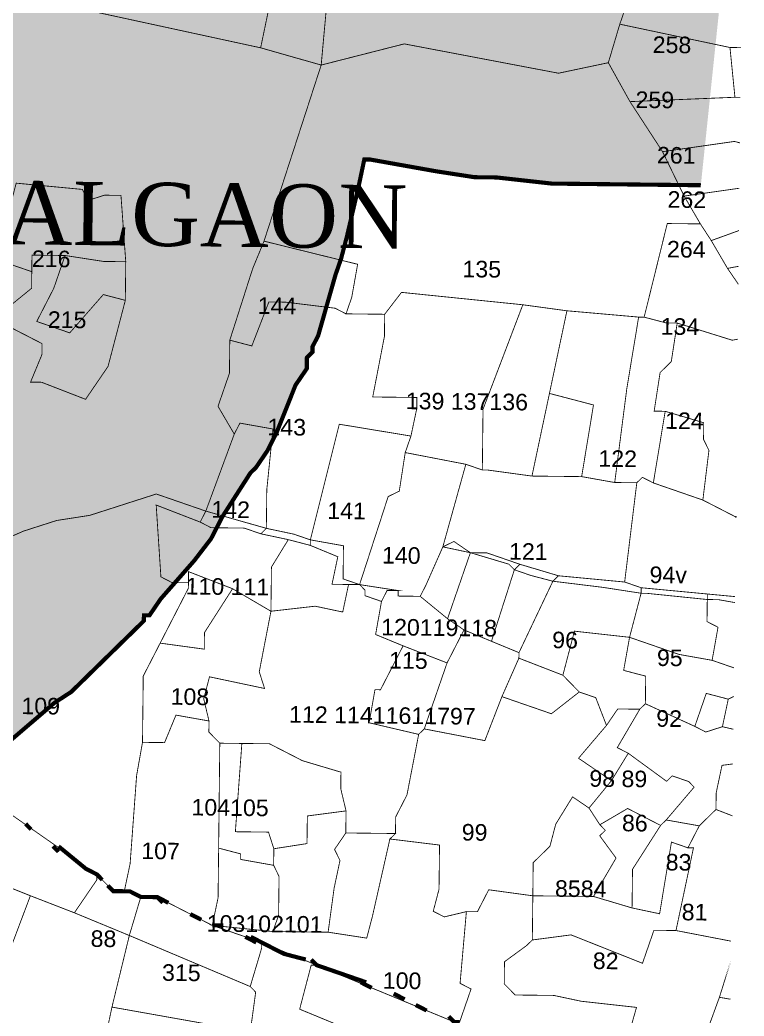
# Model space of a CAD drawing. Header units: metres. Extents: x 267733 to 276043, y 2074500 to 2088484.
# Drawn here: x 275509 to 276034, y 2079147 to 2079869 of the extents above; entities that cross this region are included whole.
import ezdxf

# ---------------------------------------------------------------- set-up
doc = ezdxf.new("R2010")
doc.units = ezdxf.units.M
for name, color, linetype in [('500M CRZ LINE', 11, 'Continuous'), ('NDZ-500M FROM CRZ', 2, 'Continuous'), ('SURVEY NO.', 7, 'Continuous'), ('SURVEY PLOT BOUNDARY', 35, 'Continuous'), ('VILLAGE BOUNDARY', 212, 'Continuous'), ('VILLAGE NAME', 3, 'Continuous')]:
    doc.layers.add(name, color=color, linetype=linetype)
doc.styles.add('PDF Arial', font='arial.ttf')

# ---------------------------------------------------------------- blocks, each defined once
blk = doc.blocks.new('TYJ')
at = {"layer": 'NDZ-500M FROM CRZ', "lineweight": 50}
h = blk.add_hatch(dxfattribs=at)
h.set_pattern_fill('CROSS', color=256, scale=3.00031, angle=-0.63627)
h.set_pattern_definition([(359.36373, (256563.63, 2073903.15), (19.262363, 18.839227), [9.525985, -28.577955]), (89.36373, (256568.34, 2073898.334), (-18.839227, 19.262363), [9.525985, -28.577955])])
h.paths.add_polyline_path([(276033.62, 2080048.64), (275917.67, 2080053.92), (275861.67, 2080054.55), (275849.72, 2080058.68), (275837.72, 2080058.81), (275813.76, 2080063.08), (275809.76, 2080063.12), (275785.85, 2080071.39), (275773.9, 2080075.53), (275761.94, 2080079.66), (275750.03, 2080087.79), (275742.08, 2080091.88), (275738.08, 2080091.93), (275686.3, 2080112.51), (275674.35, 2080116.64), (275662.39, 2080120.78), (275602.75, 2080153.45), (275594.79, 2080157.53), (275582.88, 2080165.67), (275578.93, 2080169.71), (275539.2, 2080194.16), (275530.97, 2080174.25), (275530.93, 2080170.25), (275526.84, 2080162.29), (275514.57, 2080138.42), (275514.49, 2080130.42), (275510.44, 2080126.46), (275510.04, 2080090.46), (275505.69, 2080058.5), (275505.37, 2080030.5), (275500.98, 2079994.54), (275500.66, 2079966.53), (275496.53, 2079954.58), (275496.31, 2079934.57), (275492.26, 2079930.62), (275492.09, 2079914.61), (275488, 2079906.66), (275487.91, 2079898.66), (275483.82, 2079890.7), (275479.69, 2079878.74), (275479.6, 2079870.74), (275475.47, 2079858.79), (275471.29, 2079842.83), (275467.2, 2079834.87), (275467.11, 2079826.87), (275458.98, 2079814.96), (275454.89, 2079807), (275454.67, 2079787), (275450.53, 2079775.04), (275446.36, 2079759.08), (275446.22, 2079747.08), (275442.13, 2079739.13), (275442.09, 2079735.13), (275438.04, 2079731.17), (275438, 2079727.17), (275433.96, 2079723.21), (275429.87, 2079715.26), (275429.78, 2079707.25), (275425.78, 2079707.3), (275421.65, 2079695.34), (275417.56, 2079687.39), (275409.47, 2079679.47), (275409.42, 2079675.47), (275405.38, 2079671.52), (275397.29, 2079663.6), (275389.16, 2079651.69), (275385.07, 2079643.74), (275376.98, 2079635.82), (275372.94, 2079631.87), (275364.85, 2079623.96), (275352.71, 2079612.09), (275348.67, 2079608.13), (275300.23, 2079568.66), (275288.1, 2079556.79), (275276.01, 2079548.92), (275267.92, 2079541.01), (275263.92, 2079541.06), (275239.74, 2079525.32), (275231.65, 2079517.41), (275223.61, 2079513.5), (275219.61, 2079513.54), (275215.56, 2079509.58), (275191.48, 2079501.85), (275183.43, 2079497.94), (275179.43, 2079497.98), (275175.39, 2079494.03), (275163.39, 2079494.16), (275155.34, 2079490.25), (275159.21, 2079478.2), (275155.08, 2079466.24), (275137.92, 2079362.41), (275129.75, 2079346.5), (275129.7, 2079342.5), (275129.66, 2079338.5), (275129.57, 2079330.49), (275129.43, 2079318.49), (275129.35, 2079310.49), (275125.26, 2079302.54), (275125.21, 2079298.53), (275125.17, 2079294.53), (275121.03, 2079282.58), (275120.95, 2079274.58), (275116.64, 2079246.62), (275112.5, 2079234.66), (275108.37, 2079222.7), (275104.28, 2079214.75), (275100.1, 2079198.79), (275100.06, 2079194.79), (275095.93, 2079182.83), (275095.88, 2079178.83), (275091.75, 2079166.87), (275091.7, 2079162.87), (275087.53, 2079146.92), (275083.21, 2079118.96), (275074.82, 2079083.04), (275074.59, 2079063.04), (275065.93, 2079003.12), (275065.84, 2078995.12), (275065.79, 2078991.12), (275061.17, 2078935.16), (275061.13, 2078931.15), (275061.08, 2078927.15), (275056.15, 2078843.19), (275056.11, 2078839.19), (275055.84, 2078815.18), (275055.71, 2078803.18), (275055.62, 2078795.18), (275051.13, 2078751.22), (275046.82, 2078723.26), (275046.77, 2078719.26), (275046.68, 2078711.26), (275046.24, 2078671.26), (275046.2, 2078667.26), (275046.06, 2078655.25), (275045.8, 2078631.25), (275049.4, 2078595.2), (275049.35, 2078591.2), (275049.08, 2078567.2), (275049, 2078559.2), (275047.97, 2078467.19), (275051.97, 2078467.14), (275051.49, 2078423.14), (275051.35, 2078411.13), (275051.31, 2078407.13), (275046.6, 2078343.17), (275046.55, 2078339.17), (275042.2, 2078307.21), (275041.8, 2078271.21), (275045.13, 2078211.15), (275044.91, 2078191.15), (275044.78, 2078179.15), (275040.6, 2078163.19), (275040.55, 2078159.19), (275040.42, 2078147.19), (275036.33, 2078139.23), (275037.71, 2077903.16), (275037.67, 2077899.16), (275037.53, 2077887.16), (275041.44, 2077879.11), (275041.4, 2077875.11), (275041.18, 2077855.11), (275037, 2077839.15), (275036.95, 2077835.15), (275036.91, 2077831.15), (275036.33, 2077779.14), (275035.89, 2077739.14), (275035.84, 2077735.14), (275035.09, 2077667.13), (275035, 2077659.13), (275066.95, 2077654.77), (275074.95, 2077654.68), (275078.95, 2077654.64), (275078.91, 2077650.64), (275082.91, 2077650.59), (275086.91, 2077650.55), (275086.86, 2077646.55), (275094.86, 2077646.46), (275094.82, 2077642.46), (275098.78, 2077638.42), (275122.55, 2077618.15), (275126.55, 2077618.1), (275130.42, 2077606.06), (275130.37, 2077602.06), (275130.33, 2077598.06), (275126.33, 2077598.1), (275126.29, 2077594.1), (275126.24, 2077590.1), (275126.2, 2077586.1), (275126.15, 2077582.1), (275121.71, 2077542.14), (275121.62, 2077534.14), (275125.58, 2077530.09), (275125.49, 2077522.09), (275125.31, 2077506.09), (275120.78, 2077458.13), (275120.73, 2077454.13), (275120.51, 2077434.12), (275111.93, 2077382.21), (275111.75, 2077366.2), (275103.31, 2077326.29), (275103.13, 2077310.29), (275098.91, 2077290.33), (275098.87, 2077286.33), (275090.51, 2077254.41), (275086.47, 2077250.46), (275086.42, 2077246.46), (275082.33, 2077238.5), (275078.24, 2077230.54), (275074.16, 2077222.59), (275070.07, 2077214.63), (275057.58, 2077170.76), (275057.53, 2077166.76), (275057.49, 2077162.76), (275053.49, 2077162.8), (275057.4, 2077154.75), (275057.36, 2077150.75), (275057.31, 2077146.75), (275056.91, 2077110.75), (275056.78, 2077098.75), (275056.73, 2077094.75), (275056.69, 2077090.75), (275052.69, 2077090.79), (275048.42, 2077066.83), (275039.94, 2077022.92), (275039.89, 2077018.92), (275035.85, 2077014.96), (275035.8, 2077010.96), (275031.71, 2077003), (275031.67, 2076999), (275027.62, 2076995.05), (275015.14, 2076951.17), (275015.09, 2076947.17), (275011.09, 2076947.22), (275011, 2076939.22), (275014.96, 2076935.17), (275018.91, 2076931.13), (275022.51, 2076895.08), (275026.34, 2076879.03), (275029.89, 2076838.98), (275037.76, 2076826.89), (275041.71, 2076822.85), (275049.62, 2076814.76), (275053.49, 2076802.71), (275057.45, 2076798.67), (275065.27, 2076782.57), (275073.14, 2076770.48), (275081.05, 2076762.39), (275084.91, 2076750.35), (275088.78, 2076738.3), (275096.65, 2076726.21), (275100.51, 2076714.17), (275100.33, 2076698.16), (275104.2, 2076686.12), (275104.11, 2076678.12), (275111.22, 2076598.02), (275111.18, 2076594.02), (275111.05, 2076582.02), (275114.51, 2076533.97), (275110.38, 2076522.01), (275110.33, 2076518.01), (275105.45, 2076438.04), (275105.4, 2076434.04), (275100.65, 2076366.08), (275100.56, 2076358.08), (275096.47, 2076350.12), (275096.43, 2076346.12), (275096.34, 2076338.12), (275096.29, 2076334.12), (275095.89, 2076298.11), (275091.45, 2076258.15), (275091.4, 2076254.15), (275087, 2076218.19), (275086.47, 2076170.19), (275086.2, 2076146.18), (275089.89, 2076118.14), (275089.85, 2076114.14), (275093.49, 2076082.09), (275097.14, 2076050.04), (275104.83, 2076021.95), (275112.38, 2075981.85), (275112.29, 2075973.85), (275116.07, 2075953.8), (275119.76, 2075925.76), (275123.63, 2075913.71), (275127.49, 2075901.66), (275135.05, 2075861.57), (275146.51, 2075813.43), (275154.03, 2075769.34), (275153.98, 2075765.34), (275157.8, 2075749.29), (275161.67, 2075737.24), (275181.22, 2075697.02), (275181.18, 2075693.02), (275196.82, 2075660.84), (275200.74, 2075652.79), (275208.6, 2075640.7), (275212.56, 2075636.65), (275212.51, 2075632.65), (275224.38, 2075620.52), (275232.29, 2075612.43), (275236.2, 2075604.38), (275244.11, 2075596.29), (275251.98, 2075584.2), (275259.89, 2075576.11), (275267.76, 2075564.02), (275275.62, 2075551.93), (275279.49, 2075539.89), (275283.36, 2075527.84), (275287.22, 2075515.8), (275291.09, 2075503.75), (275294.91, 2075487.7), (275294.78, 2075475.7), (275294.64, 2075463.7), (275302.64, 2075463.61), (275302.73, 2075471.61), (275306.78, 2075475.57), (275327.13, 2075507.35), (275339.26, 2075519.22), (275339.31, 2075523.22), (275343.35, 2075527.18), (275347.4, 2075531.13), (275351.44, 2075535.09), (275387.53, 2075542.69), (275391.53, 2075542.64), (275399.57, 2075546.56), (275403.62, 2075550.51), (275411.8, 2075566.42), (275420.19, 2075602.34), (275420.24, 2075606.34), (275428.37, 2075618.25), (275432.59, 2075638.21), (275444.99, 2075674.08), (275445.08, 2075682.08), (275445.13, 2075686.08), (275445.17, 2075690.09), (275445.22, 2075694.09), (275445.26, 2075698.09), (275449.3, 2075702.04), (275449.35, 2075706.04), (275449.39, 2075710.04), (275465.79, 2075745.87), (275469.79, 2075745.83), (275469.84, 2075749.83), (275473.84, 2075749.78), (275473.88, 2075753.78), (275477.88, 2075753.74), (275477.93, 2075757.74), (275481.97, 2075761.69), (275486.01, 2075765.65), (275490.01, 2075765.61), (275490.06, 2075769.61), (275494.1, 2075773.56), (275458.46, 2075805.97), (275454.59, 2075818.01), (275450.68, 2075826.06), (275439.08, 2075862.2), (275439.22, 2075874.2), (275435.26, 2075878.24), (275435.35, 2075886.24), (275431.53, 2075902.29), (275420.15, 2075958.43), (275420.19, 2075962.43), (275416.37, 2075978.48), (275408.86, 2076022.57), (275404.99, 2076034.62), (275405.04, 2076038.62), (275397.53, 2076082.71), (275393.75, 2076102.76), (275393.84, 2076110.76), (275390.02, 2076126.81), (275386.46, 2076166.86), (275386.64, 2076182.86), (275391.22, 2076234.82), (275391.26, 2076238.82), (275391.48, 2076258.82), (275396.04, 2076309.37), (275396.15, 2076318.79), (275396.19, 2076322.79), (275396.33, 2076334.79), (275396.42, 2076342.79), (275400.86, 2076382.75), (275405.13, 2076406.71), (275405.17, 2076410.71), (275405.21, 2076414.71), (275405.7, 2076458.71), (275409.97, 2076482.67), (275410.5, 2076530.68), (275410.55, 2076534.68), (275410.81, 2076558.68), (275410.99, 2076574.68), (275411.44, 2076614.69), (275411.52, 2076622.69), (275407.61, 2076630.74), (275404.19, 2076682.79), (275404.46, 2076706.79), (275396.99, 2076754.88), (275397.04, 2076758.89), (275389.3, 2076782.98), (275389.39, 2076790.98), (275377.79, 2076827.12), (275366.06, 2076851.25), (275346.59, 2076899.48), (275338.73, 2076911.57), (275334.81, 2076919.62), (275307.3, 2076963.93), (275295.48, 2076980.07), (275295.53, 2076984.07), (275280.02, 2077028.25), (275284.28, 2077052.21), (275292.82, 2077100.13), (275297.08, 2077124.09), (275305.66, 2077176), (275305.79, 2077188.01), (275305.93, 2077200.01), (275310.46, 2077247.97), (275314.77, 2077275.93), (275314.95, 2077291.93), (275315.35, 2077327.93), (275315.57, 2077347.94), (275315.75, 2077363.94), (275316.28, 2077411.94), (275320.41, 2077423.9), (275320.95, 2077471.91), (275321.08, 2077483.91), (275321.12, 2077487.91), (275321.26, 2077499.91), (275321.79, 2077547.92), (275321.84, 2077551.92), (275325.83, 2077551.87), (275325.97, 2077563.87), (275326.01, 2077567.88), (275326.06, 2077571.88), (275330.63, 2077623.84), (275330.81, 2077639.84), (275330.9, 2077647.84), (275331.03, 2077659.84), (275335.48, 2077699.8), (275335.74, 2077723.81), (275335.79, 2077727.81), (275335.88, 2077735.81), (275336.28, 2077771.81), (275336.32, 2077775.81), (275336.59, 2077799.82), (275336.72, 2077811.82), (275337.12, 2077847.82), (275337.39, 2077871.82), (275337.52, 2077883.83), (275337.57, 2077887.83), (275337.97, 2077923.83), (275338.23, 2077947.83), (275334.81, 2077999.88), (275335.08, 2078023.89), (275335.61, 2078071.89), (275335.92, 2078099.9), (275336.05, 2078111.9), (275340.45, 2078147.86), (275340.68, 2078167.86), (275340.72, 2078171.86), (275341.3, 2078223.87), (275341.56, 2078247.87), (275342.14, 2078299.88), (275342.32, 2078315.88), (275342.41, 2078323.88), (275346.94, 2078371.84), (275347.12, 2078387.84), (275347.16, 2078391.85), (275347.21, 2078395.85), (275347.79, 2078447.85), (275347.96, 2078463.85), (275348.01, 2078467.85), (275348.05, 2078471.86), (275348.63, 2078523.86), (275348.9, 2078547.86), (275349.03, 2078559.87), (275349.47, 2078599.87), (275345.65, 2078615.92), (275345.74, 2078623.92), (275345.83, 2078631.92), (275345.87, 2078635.92), (275346.27, 2078671.92), (275346.54, 2078695.93), (275346.67, 2078707.93), (275346.72, 2078711.93), (275351.12, 2078747.89), (275351.34, 2078767.89), (275351.38, 2078771.89), (275351.52, 2078783.89), (275352.1, 2078835.9), (275356.23, 2078847.86), (275356.76, 2078895.86), (275356.9, 2078907.87), (275356.98, 2078915.87), (275361.07, 2078923.82), (275361.25, 2078939.82), (275365.65, 2078975.79), (275365.87, 2078995.79), (275374.45, 2079047.71), (275378.72, 2079071.66), (275378.8, 2079079.66), (275383.25, 2079091.17), (275391.34, 2079127.54), (275395.52, 2079143.5), (275399.69, 2079159.45), (275412.18, 2079203.32), (275412.23, 2079207.33), (275416.31, 2079215.28), (275416.49, 2079231.28), (275424.94, 2079271.2), (275424.98, 2079275.2), (275425.02, 2079279.2), (275429.11, 2079287.16), (275429.16, 2079291.16), (275433.16, 2079291.11), (275437.2, 2079295.07), (275441.25, 2079299.03), (275481.6, 2079330.59), (275489.64, 2079334.5), (275489.69, 2079338.5), (275501.78, 2079346.37), (275534.09, 2079374.01), (275546.18, 2079381.88), (275550.22, 2079385.84), (275558.31, 2079393.75), (275598.75, 2079433.31), (275598.8, 2079437.31), (275602.8, 2079437.27), (275610.93, 2079449.18), (275635.24, 2079476.92), (275647.42, 2079492.79), (275651.51, 2079500.74), (275655.59, 2079508.7), (275675.95, 2079540.48), (275679.99, 2079544.44), (275688.13, 2079556.35), (275694.8, 2079569.35), (275708.66, 2079604.13), (275716.79, 2079616.05), (275716.88, 2079624.05), (275720.92, 2079628), (275720.97, 2079632), (275725.06, 2079639.96), (275737.55, 2079683.83), (275741.68, 2079695.79), (275745.86, 2079711.75), (275754.26, 2079747.66), (275758.48, 2079767.62), (275762.48, 2079767.58), (275810.39, 2079759.04), (275838.34, 2079754.73), (275842.34, 2079754.69), (275854.34, 2079754.55), (275894.3, 2079750.11), (275910.3, 2079749.93), (275926.3, 2079749.75), (275986.29, 2079749.09), (276002.29, 2079748.91)])
at = {"layer": '500M CRZ LINE', "lineweight": 0, "const_width": 3}
blk.add_lwpolyline([(276002.29, 2079748.91), (275986.29, 2079749.09), (275926.3, 2079749.75), (275910.3, 2079749.93), (275894.3, 2079750.11), (275854.34, 2079754.55), (275842.34, 2079754.69), (275838.34, 2079754.73), (275810.39, 2079759.04), (275762.48, 2079767.58), (275758.48, 2079767.62), (275754.26, 2079747.66), (275745.86, 2079711.75), (275741.68, 2079695.79), (275737.55, 2079683.83), (275725.06, 2079639.96), (275720.97, 2079632), (275720.92, 2079628), (275716.88, 2079624.05), (275716.79, 2079616.05), (275708.66, 2079604.13), (275694.8, 2079569.35), (275688.13, 2079556.35), (275679.99, 2079544.44), (275675.95, 2079540.48), (275655.59, 2079508.7), (275651.51, 2079500.74), (275647.42, 2079492.79), (275635.24, 2079476.92), (275610.93, 2079449.18), (275602.8, 2079437.27), (275598.8, 2079437.31), (275598.75, 2079433.31), (275558.31, 2079393.75), (275550.22, 2079385.84), (275546.18, 2079381.88), (275534.09, 2079374.01), (275501.78, 2079346.37)], dxfattribs=at)
at = {"layer": 'SURVEY PLOT BOUNDARY', "lineweight": 0, "const_width": 0.6}
for points in [[(275729.86, 2080072.01), (275683.37, 2079848.47), (275527.73, 2079882.21)], [(275827.55, 2079142.7), (275835.81, 2079166.61), (275827.86, 2079170.7), (275832.43, 2079222.66), (275840.43, 2079222.58), (275848.61, 2079238.49), (275880.57, 2079234.13), (275880.21, 2079202.13), (275876.17, 2079198.17), (275860.03, 2079186.35), (275859.86, 2079170.35), (275867.77, 2079162.26), (275895.77, 2079161.95), (275915.72, 2079157.72), (275955.67, 2079153.28), (275943.19, 2079109.41)], [(275991.01, 2079092.87), (276015.76, 2079160.61), (276023.75, 2079159.19), (276015.76, 2079160.61), (275991.01, 2079092.87)], [(275943.19, 2079109.41), (275955.67, 2079153.28), (275915.72, 2079157.72), (275895.77, 2079161.95), (275867.77, 2079162.26), (275859.86, 2079170.35), (275860.03, 2079186.35), (275876.17, 2079198.17), (275880.21, 2079202.13), (275908.25, 2079205.82), (275960.03, 2079185.24), (275968.3, 2079209.15), (275984.3, 2079208.97), (276024.21, 2079201.26), (275984.3, 2079208.97), (275996.96, 2079268.85), (275992.96, 2079268.89), (276001.14, 2079284.81), (276013.27, 2079296.67), (276025.22, 2079292.04), (276013.27, 2079296.67), (276013.41, 2079308.68), (276017.63, 2079328.63), (276025.64, 2079329.69), (276017.63, 2079328.63), (276013.41, 2079308.68), (276013.27, 2079296.67), (276001.14, 2079284.81), (275977.18, 2079289.07), (275997.45, 2079312.85), (275993.49, 2079316.9), (275981.54, 2079321.03), (275977.5, 2079317.08), (275949.72, 2079337.39), (275941.76, 2079341.48), (275958.07, 2079369.31), (275962.12, 2079373.26), (275997.94, 2079356.86), (276005.89, 2079352.77), (276017.94, 2079356.64), (276025.92, 2079354.77), (276017.94, 2079356.64), (276022.16, 2079376.6), (276026.18, 2079378.55), (276022.16, 2079376.6), (276006.21, 2079380.77), (275997.94, 2079356.86), (275962.12, 2079373.26), (275962.34, 2079393.26), (275946.38, 2079397.44), (275950.65, 2079421.4), (275986.52, 2079409), (276010.47, 2079404.73), (276026.41, 2079399.22), (276010.47, 2079404.73), (276014.74, 2079428.69), (276006.78, 2079432.78), (276006.96, 2079448.78), (276014.96, 2079448.69), (276026.94, 2079446.56), (276014.96, 2079448.69), (276006.96, 2079448.78), (276007, 2079452.78), (276026.99, 2079450.89), (275959.05, 2079457.32), (275947.1, 2079461.45), (275955.9, 2079533.37), (275959.94, 2079537.33), (275967.89, 2079533.24), (276003.76, 2079520.84), (276027.63, 2079508.57), (276003.76, 2079520.84), (276008.16, 2079556.8), (276004.25, 2079564.84), (276004.38, 2079576.84), (275976.47, 2079585.15), (275968.47, 2079585.24), (275972.78, 2079613.2), (275980.87, 2079621.11), (275985.18, 2079649.07), (276025.05, 2079636.63), (276029.06, 2079637.38), (276025.05, 2079636.63), (275985.18, 2079649.07), (275977.18, 2079649.16), (275961.23, 2079653.34), (275977.98, 2079721.17), (276001.98, 2079720.91), (276009.85, 2079708.81), (276021.63, 2079688.68), (276029.5, 2079677.16), (276021.63, 2079688.68), (276029.64, 2079690.19), (276021.63, 2079688.68), (276009.85, 2079708.81), (276029.93, 2079716.09), (276009.85, 2079708.81), (276001.98, 2079720.91), (275990.2, 2079741.04), (276030.27, 2079746.75), (275990.2, 2079741.04), (275974.56, 2079773.22), (276026.65, 2079780.65), (276030.64, 2079779.6), (276026.65, 2079780.65), (275974.56, 2079773.22), (275950.96, 2079809.49), (276027, 2079812.65), (276031, 2079812.61), (276027, 2079812.65), (276023.4, 2079848.7), (276031.4, 2079848.61), (276023.4, 2079848.7), (275943.58, 2079865.59), (275951.85, 2079889.5)], [(275951.85, 2079889.5), (275943.58, 2079865.59), (275935.27, 2079837.68), (275899.18, 2079830.07), (275787.41, 2079851.32), (275727.23, 2079835.98), (275736.35, 2079935.91)], [(275527.73, 2079882.21), (275683.37, 2079848.47), (275727.23, 2079835.98), (275685.81, 2079708.41), (275677.59, 2079688.5), (275661.02, 2079636.67), (275660.75, 2079612.67), (275652.48, 2079588.75), (275664.26, 2079568.62), (275643.64, 2079512.83), (275607.77, 2079525.23), (275559.6, 2079509.76), (275535.55, 2079506.03), (275511.47, 2079498.3), (275467.24, 2079478.78)], [(275501.11, 2079646.45), (275524.98, 2079634.18), (275524.89, 2079626.18), (275516.66, 2079606.27), (275524.66, 2079606.18), (275556.53, 2079593.82), (275572.8, 2079617.64), (275585.33, 2079665.52), (275585.64, 2079693.52), (275582.17, 2079741.57), (275570.17, 2079741.7), (275558.13, 2079737.84), (275554.22, 2079745.88), (275506.26, 2079750.42)], [(275467.24, 2079478.78), (275511.47, 2079498.3), (275535.55, 2079506.03), (275559.6, 2079509.76), (275607.77, 2079525.23), (275643.64, 2079512.83), (275639.55, 2079504.88), (275607.68, 2079517.23), (275611.11, 2079465.18), (275619.06, 2079461.09), (275631.06, 2079460.96), (275631.02, 2079456.96), (275610.57, 2079417.18), (275598.31, 2079393.31), (275597.86, 2079353.3), (275597.77, 2079345.3), (275593.51, 2079321.34), (275588.8, 2079257.38), (275584.58, 2079237.42), (275576.58, 2079237.51), (275564.71, 2079249.64), (275477.38, 2079310.63)], [(275782.97, 2079451.27), (275783.01, 2079455.27), (275782.97, 2079451.27)]]:
    blk.add_lwpolyline(points, dxfattribs=at)
for points in [[(275727.23, 2079835.98), (275683.37, 2079848.47), (275729.86, 2080072.01), (275765.99, 2080083.62), (275736.35, 2079935.91)], [(276023.4, 2079848.7), (276027, 2079812.65), (275950.96, 2079809.49), (275935.27, 2079837.68), (275943.58, 2079865.59)], [(275935.27, 2079837.68), (275950.96, 2079809.49), (275974.56, 2079773.22), (275990.2, 2079741.04), (276001.98, 2079720.91), (275977.98, 2079721.17), (275961.23, 2079653.34), (275957.23, 2079653.39), (275905.27, 2079657.96), (275873.32, 2079662.32), (275785.41, 2079671.3), (275773.23, 2079655.43), (275745.23, 2079655.74), (275749.37, 2079667.7), (275753.63, 2079691.66), (275685.81, 2079708.41), (275727.23, 2079835.98), (275787.41, 2079851.32), (275899.18, 2079830.07)], [(275422.31, 2079755.35), (275410.18, 2079743.48), (275406.05, 2079731.52), (275493.73, 2079702.54), (275493.64, 2079694.54), (275517.55, 2079686.28), (275517.42, 2079674.27), (275493.2, 2079654.54), (275473.29, 2079662.76), (275421.51, 2079683.34), (275385.6, 2079691.74), (275389.69, 2079699.7), (275377.69, 2079699.83), (275398.05, 2079731.61), (275410.31, 2079755.48)], [(275585.64, 2079693.52), (275569.64, 2079693.7), (275541.69, 2079698.01), (275517.69, 2079698.28), (275517.55, 2079686.28), (275493.64, 2079694.54), (275493.73, 2079702.54), (275506.26, 2079750.42), (275554.22, 2079745.88), (275558.13, 2079737.84), (275570.17, 2079741.7), (275582.17, 2079741.57)], [(275745.23, 2079655.74), (275737.28, 2079659.83), (275701.33, 2079664.23), (275689.33, 2079664.36), (275676.97, 2079632.49), (275661.02, 2079636.67), (275677.59, 2079688.5), (275685.81, 2079708.41), (275753.63, 2079691.66), (275749.37, 2079667.7)], [(275585.33, 2079665.52), (275572.8, 2079617.64), (275556.53, 2079593.82), (275524.66, 2079606.18), (275516.66, 2079606.27), (275524.89, 2079626.18), (275524.98, 2079634.18), (275501.11, 2079646.45), (275488.35, 2079578.57), (275464.36, 2079578.84), (275440.45, 2079587.11), (275444.62, 2079603.06), (275460.93, 2079630.89), (275473.29, 2079662.76), (275493.2, 2079654.54), (275517.42, 2079674.27), (275517.55, 2079686.28), (275517.69, 2079698.28), (275541.69, 2079698.01), (275533.42, 2079674.1), (275521.15, 2079650.23), (275545.06, 2079641.96), (275569.37, 2079669.7)], [(275585.64, 2079693.52), (275585.33, 2079665.52), (275569.37, 2079669.7), (275545.06, 2079641.96), (275521.15, 2079650.23), (275533.42, 2079674.1), (275541.69, 2079698.01), (275569.64, 2079693.7)], [(275873.32, 2079662.32), (275844.48, 2079586.62), (275843.99, 2079542.62), (275832.03, 2079546.75), (275788.12, 2079555.24), (275792.26, 2079567.2), (275796.48, 2079587.15), (275796.57, 2079595.15), (275764.57, 2079595.51), (275773.06, 2079639.43), (275773.23, 2079655.43), (275785.41, 2079671.3)], [(275737.28, 2079659.83), (275745.23, 2079655.74), (275773.23, 2079655.43), (275773.06, 2079639.43), (275764.57, 2079595.51), (275796.57, 2079595.15), (275796.48, 2079587.15), (275792.26, 2079567.2), (275740.35, 2079575.77), (275719.41, 2079491.99), (275707.46, 2079496.12), (275687.5, 2079500.34), (275687.82, 2079528.35), (275692.3, 2079572.31), (275668.35, 2079576.57), (275664.26, 2079568.62), (275652.48, 2079588.75), (275660.75, 2079612.67), (275661.02, 2079636.67), (275676.97, 2079632.49), (275689.33, 2079664.36), (275701.33, 2079664.23)], [(275905.27, 2079657.96), (275892.61, 2079598.09), (275879.94, 2079538.21), (275847.99, 2079542.57), (275843.99, 2079542.62), (275844.48, 2079586.62), (275873.32, 2079662.32)], [(275957.23, 2079653.39), (275948.65, 2079601.47), (275939.9, 2079533.55), (275915.94, 2079537.82), (275924.52, 2079589.73), (275892.61, 2079598.09), (275905.27, 2079657.96)], [(275961.23, 2079653.34), (275977.18, 2079649.16), (275985.18, 2079649.07), (275980.87, 2079621.11), (275972.78, 2079613.2), (275968.47, 2079585.24), (275976.47, 2079585.15), (275967.89, 2079533.24), (275959.94, 2079537.33), (275955.9, 2079533.37), (275939.9, 2079533.55), (275948.65, 2079601.47), (275957.23, 2079653.39)], [(275915.94, 2079537.82), (275879.94, 2079538.21), (275892.61, 2079598.09), (275924.52, 2079589.73)], [(276003.76, 2079520.84), (275967.89, 2079533.24), (275976.47, 2079585.15), (276004.38, 2079576.84), (276004.25, 2079564.84), (276008.16, 2079556.8)], [(275687.5, 2079500.34), (275643.64, 2079512.83), (275664.26, 2079568.62), (275668.35, 2079576.57), (275692.3, 2079572.31), (275687.82, 2079528.35)], [(275792.26, 2079567.2), (275788.12, 2079555.24), (275783.81, 2079527.28), (275775.77, 2079523.37), (275755.06, 2079459.58), (275743.1, 2079463.72), (275743.37, 2079487.72), (275719.41, 2079491.99), (275740.35, 2079575.77)], [(275832.03, 2079546.75), (275815.37, 2079486.92), (275803.06, 2079459.05), (275798.97, 2079451.09), (275782.97, 2079451.27), (275783.01, 2079455.27), (275755.06, 2079459.58), (275775.77, 2079523.37), (275783.81, 2079527.28), (275788.12, 2079555.24)], [(275843.99, 2079542.62), (275847.99, 2079542.57), (275879.94, 2079538.21), (275915.94, 2079537.82), (275939.9, 2079533.55), (275955.9, 2079533.37), (275947.1, 2079461.45), (275899.14, 2079465.98), (275871.23, 2079474.3), (275847.32, 2079482.56), (275835.32, 2079482.7), (275823.41, 2079490.83), (275815.37, 2079486.92), (275832.03, 2079546.75)], [(275639.55, 2079504.88), (275647.51, 2079500.79), (275671.5, 2079500.52), (275683.46, 2079496.39), (275703.41, 2079492.16), (275691.19, 2079472.29), (275690.84, 2079440.29), (275663.02, 2079456.6), (275631.15, 2079468.96), (275631.06, 2079460.96), (275619.06, 2079461.09), (275611.11, 2079465.18), (275607.68, 2079517.23)], [(275687.5, 2079500.34), (275683.46, 2079496.39), (275671.5, 2079500.52), (275647.51, 2079500.79), (275639.55, 2079504.88), (275643.64, 2079512.83)], [(275719.41, 2079491.99), (275719.37, 2079487.99), (275703.41, 2079492.16), (275683.46, 2079496.39), (275687.5, 2079500.34), (275707.46, 2079496.12)], [(275719.37, 2079487.99), (275739.28, 2079479.76), (275735.06, 2079459.8), (275747.06, 2079459.67), (275742.84, 2079439.71), (275722.88, 2079443.94), (275690.84, 2079440.29), (275691.19, 2079472.29), (275703.41, 2079492.16)], [(275755.06, 2079459.58), (275747.06, 2079459.67), (275735.06, 2079459.8), (275739.28, 2079479.76), (275719.37, 2079487.99), (275719.41, 2079491.99), (275743.37, 2079487.72), (275743.1, 2079463.72)], [(275835.32, 2079482.7), (275815.37, 2079486.92), (275803.06, 2079459.05), (275815.37, 2079486.92), (275823.41, 2079490.83)], [(275835.32, 2079482.7), (275818.79, 2079434.87), (275798.97, 2079451.09), (275803.06, 2079459.05), (275815.37, 2079486.92)], [(275867.19, 2079470.34), (275850.61, 2079418.51), (275830.7, 2079426.73), (275818.79, 2079434.87), (275835.32, 2079482.7), (275863.23, 2079474.38)], [(275871.23, 2079474.3), (275867.19, 2079470.34), (275863.23, 2079474.38), (275835.32, 2079482.7), (275847.32, 2079482.56)], [(275899.14, 2079465.98), (275895.1, 2079462.03), (275879.14, 2079466.21), (275867.19, 2079470.34), (275871.23, 2079474.3)], [(275663.02, 2079456.6), (275642.66, 2079424.82), (275642.53, 2079412.82), (275610.57, 2079417.18), (275631.02, 2079456.96), (275631.06, 2079460.96), (275631.15, 2079468.96)], [(275895.1, 2079462.03), (275870.52, 2079410.29), (275850.61, 2079418.51), (275867.19, 2079470.34), (275879.14, 2079466.21)], [(275755.06, 2079459.58), (275759.01, 2079455.54), (275758.97, 2079451.54), (275770.92, 2079447.4), (275766.66, 2079423.44), (275786.57, 2079415.22), (275774.3, 2079391.35), (275770.21, 2079383.39), (275766.21, 2079383.44), (275761.95, 2079359.48), (275797.86, 2079351.08), (275789.37, 2079307.16), (275781.19, 2079291.25), (275781.06, 2079279.25), (275745.06, 2079279.65), (275745.24, 2079295.65), (275741.41, 2079311.7), (275741.5, 2079319.7), (275741.55, 2079323.7), (275713.64, 2079332.01), (275689.77, 2079344.28), (275669.77, 2079344.5), (275653.77, 2079344.68), (275645.86, 2079352.77), (275645.95, 2079360.77), (275642.13, 2079376.82), (275646.31, 2079392.77), (275686.22, 2079384.33), (275682.35, 2079396.37), (275690.84, 2079440.29), (275722.88, 2079443.94), (275742.84, 2079439.71), (275747.06, 2079459.67)], [(275783.01, 2079455.27), (275775.01, 2079455.36), (275770.92, 2079447.4), (275758.97, 2079451.54), (275759.01, 2079455.54), (275755.06, 2079459.58)], [(275959.01, 2079453.32), (275950.65, 2079421.4), (275910.7, 2079425.85), (275902.34, 2079393.93), (275870.48, 2079406.29), (275870.52, 2079410.29), (275895.1, 2079462.03), (275931.05, 2079457.63)], [(275947.1, 2079461.45), (275959.05, 2079457.32), (275959.01, 2079453.32), (275931.05, 2079457.63), (275895.1, 2079462.03), (275899.14, 2079465.98)], [(275690.84, 2079440.29), (275682.35, 2079396.37), (275686.22, 2079384.33), (275646.31, 2079392.77), (275642.13, 2079376.82), (275645.95, 2079360.77), (275622, 2079365.04), (275613.77, 2079345.12), (275597.77, 2079345.3), (275597.86, 2079353.3), (275598.31, 2079393.31), (275610.57, 2079417.18), (275642.53, 2079412.82), (275642.66, 2079424.82), (275663.02, 2079456.6)], [(275783.01, 2079455.27), (275782.97, 2079451.27), (275798.97, 2079451.09), (275818.79, 2079434.87), (275830.7, 2079426.73), (275818.43, 2079402.86), (275786.57, 2079415.22), (275766.66, 2079423.44), (275770.92, 2079447.4), (275775.01, 2079455.36)], [(275798.97, 2079451.09), (275782.97, 2079451.27), (275798.97, 2079451.09), (275803.06, 2079459.05)], [(276006.96, 2079448.78), (276006.78, 2079432.78), (276014.74, 2079428.69), (276010.47, 2079404.73), (275986.52, 2079409), (275950.65, 2079421.4), (275959.01, 2079453.32), (275963.01, 2079453.27)], [(276007, 2079452.78), (276006.96, 2079448.78), (275963.01, 2079453.27), (275959.01, 2079453.32), (275959.05, 2079457.32)], [(275850.61, 2079418.51), (275870.52, 2079410.29), (275870.48, 2079406.29), (275858.17, 2079378.42), (275845.81, 2079346.55), (275801.9, 2079355.04), (275818.43, 2079402.86), (275830.7, 2079426.73)], [(275950.65, 2079421.4), (275946.38, 2079397.44), (275962.34, 2079393.26), (275962.12, 2079373.26), (275958.07, 2079369.31), (275942.07, 2079369.48), (275933.94, 2079357.57), (275926.16, 2079377.66), (275914.21, 2079381.8), (275902.34, 2079393.93), (275910.7, 2079425.85)], [(275818.43, 2079402.86), (275801.9, 2079355.04), (275797.86, 2079351.08), (275761.95, 2079359.48), (275766.21, 2079383.44), (275770.21, 2079383.39), (275774.3, 2079391.35), (275786.57, 2079415.22)], [(275902.34, 2079393.93), (275914.21, 2079381.8), (275894.03, 2079366.02), (275870.12, 2079374.28), (275858.17, 2079378.42), (275870.48, 2079406.29)], [(275933.94, 2079357.57), (275913.68, 2079333.79), (275937.5, 2079317.52), (275921.27, 2079297.7), (275909.36, 2079305.83), (275897.14, 2079285.96), (275892.96, 2079270), (275880.83, 2079258.14), (275880.57, 2079234.13), (275848.61, 2079238.49), (275840.43, 2079222.58), (275832.43, 2079222.66), (275816.39, 2079218.84), (275808.43, 2079222.93), (275812.61, 2079238.89), (275812.66, 2079242.89), (275812.97, 2079270.89), (275777.01, 2079275.29), (275781.06, 2079279.25), (275781.19, 2079291.25), (275789.37, 2079307.16), (275797.86, 2079351.08), (275801.9, 2079355.04), (275845.81, 2079346.55), (275858.17, 2079378.42), (275870.12, 2079374.28), (275894.03, 2079366.02), (275914.21, 2079381.8), (275926.16, 2079377.66)], [(276022.16, 2079376.6), (276017.94, 2079356.64), (276005.89, 2079352.77), (275997.94, 2079356.86), (276006.21, 2079380.77)], [(275958.07, 2079369.31), (275941.76, 2079341.48), (275949.72, 2079337.39), (275937.5, 2079317.52), (275913.68, 2079333.79), (275933.94, 2079357.57), (275942.07, 2079369.48)], [(275645.95, 2079360.77), (275645.86, 2079352.77), (275653.77, 2079344.68), (275653.06, 2079280.67), (275652.93, 2079268.67), (275652.53, 2079232.66), (275648.31, 2079212.71), (275608.53, 2079233.15), (275596.53, 2079233.29), (275584.58, 2079237.42), (275588.8, 2079257.38), (275593.51, 2079321.34), (275597.77, 2079345.3), (275613.77, 2079345.12), (275622, 2079365.04)], [(275692.93, 2079268.22), (275692.79, 2079256.22), (275668.84, 2079260.49), (275668.88, 2079264.49), (275652.93, 2079268.67), (275653.06, 2079280.67), (275653.77, 2079344.68), (275669.77, 2079344.5), (275665.06, 2079280.54), (275689.06, 2079280.27)], [(275741.55, 2079323.7), (275741.5, 2079319.7), (275741.41, 2079311.7), (275745.24, 2079295.65), (275717.19, 2079291.96), (275716.97, 2079271.96), (275692.93, 2079268.22), (275689.06, 2079280.27), (275665.06, 2079280.54), (275669.77, 2079344.5), (275689.77, 2079344.28), (275713.64, 2079332.01)], [(275997.45, 2079312.85), (275977.18, 2079289.07), (275973.14, 2079285.12), (275949.27, 2079297.39), (275929.14, 2079285.61), (275921.27, 2079297.7), (275937.5, 2079317.52), (275949.72, 2079337.39), (275977.5, 2079317.08), (275981.54, 2079321.03), (275993.49, 2079316.9)], [(275564.66, 2079245.64), (275548.4, 2079221.82), (275516.53, 2079234.17), (275393.07, 2079283.56), (275397.51, 2079323.52), (275433.47, 2079319.12), (275473.38, 2079310.67), (275477.38, 2079310.63), (275564.71, 2079249.64)], [(275921.27, 2079297.7), (275929.14, 2079285.61), (275933.1, 2079281.56), (275929.05, 2079277.6), (275940.87, 2079261.47), (275924.56, 2079233.64), (275880.57, 2079234.13), (275880.83, 2079258.14), (275892.96, 2079270), (275897.14, 2079285.96), (275909.36, 2079305.83)], [(275745.06, 2079279.65), (275736.93, 2079267.74), (275740.84, 2079259.69), (275736.61, 2079239.73), (275732.26, 2079207.77), (275692.26, 2079208.22), (275696.39, 2079220.17), (275696.7, 2079248.18), (275692.79, 2079256.22), (275692.93, 2079268.22), (275716.97, 2079271.96), (275717.19, 2079291.96), (275745.24, 2079295.65)], [(275973.14, 2079285.12), (275952.79, 2079253.34), (275952.47, 2079225.33), (275924.56, 2079233.64), (275940.87, 2079261.47), (275929.05, 2079277.6), (275933.1, 2079281.56), (275929.14, 2079285.61), (275949.27, 2079297.39)], [(276001.14, 2079284.81), (275992.96, 2079268.89), (275981.01, 2079273.03), (275972.43, 2079221.11), (275952.47, 2079225.33), (275952.79, 2079253.34), (275973.14, 2079285.12), (275977.18, 2079289.07)], [(275516.53, 2079234.17), (275500.04, 2079190.35), (275484.13, 2079198.52), (275428.36, 2079219.15), (275424.49, 2079231.2), (275396.45, 2079227.51), (275393.07, 2079283.56)], [(275777.01, 2079275.29), (275764.39, 2079219.42), (275760.21, 2079203.46), (275732.26, 2079207.77), (275736.61, 2079239.73), (275740.84, 2079259.69), (275736.93, 2079267.74), (275745.06, 2079279.65), (275781.06, 2079279.25)], [(275832.43, 2079222.66), (275827.86, 2079170.7), (275835.81, 2079166.61), (275827.55, 2079142.7), (275823.55, 2079142.74), (275723.99, 2079183.86), (275684.17, 2079200.3), (275648.31, 2079212.71), (275692.26, 2079208.22), (275732.26, 2079207.77), (275760.21, 2079203.46), (275764.39, 2079219.42), (275777.01, 2079275.29), (275812.97, 2079270.89), (275812.66, 2079242.89), (275812.61, 2079238.89), (275808.43, 2079222.93), (275816.39, 2079218.84)], [(275992.96, 2079268.89), (275996.96, 2079268.85), (275984.3, 2079208.97), (275968.3, 2079209.15), (275960.03, 2079185.24), (275908.25, 2079205.82), (275880.21, 2079202.13), (275880.57, 2079234.13), (275924.56, 2079233.64), (275952.47, 2079225.33), (275972.43, 2079221.11), (275981.01, 2079273.03)], [(275668.84, 2079260.49), (275692.79, 2079256.22), (275696.7, 2079248.18), (275696.39, 2079220.17), (275692.26, 2079208.22), (275648.31, 2079212.71), (275652.53, 2079232.66), (275652.93, 2079268.67), (275668.88, 2079264.49)], [(275584.58, 2079237.42), (275596.53, 2079233.29), (275588.22, 2079205.37), (275548.4, 2079221.82), (275564.66, 2079245.64), (275564.71, 2079249.64), (275576.58, 2079237.51)], [(275548.4, 2079221.82), (275588.22, 2079205.37), (275575.64, 2079153.5), (275567.2, 2079113.58), (275563.07, 2079101.62), (275539.16, 2079109.89), (275515.24, 2079118.16), (275479.38, 2079130.56), (275474.76, 2079074.6), (275442.85, 2079082.95), (275447.34, 2079126.92), (275399.47, 2079139.45), (275399.69, 2079159.45), (275447.6, 2079150.92), (275447.87, 2079174.92), (275491.87, 2079174.43), (275500.04, 2079190.35), (275516.53, 2079234.17)], [(275648.31, 2079212.71), (275684.17, 2079200.3), (275684.13, 2079196.3), (275675.82, 2079168.39), (275588.22, 2079205.37), (275596.53, 2079233.29), (275608.53, 2079233.15)], [(275675.82, 2079168.39), (275679.77, 2079164.34), (275675.42, 2079132.38), (275703.37, 2079128.07), (275690.84, 2079080.2), (275650.75, 2079072.64), (275650.8, 2079076.64), (275630.84, 2079080.87), (275639.2, 2079112.78), (275647.51, 2079140.7), (275575.64, 2079153.5), (275588.22, 2079205.37)], [(275723.99, 2079183.86), (275719.99, 2079183.9), (275711.64, 2079151.99), (275771.37, 2079127.32), (275771.19, 2079111.32), (275775.06, 2079099.27), (275690.84, 2079080.2), (275703.37, 2079128.07), (275675.42, 2079132.38), (275679.77, 2079164.34), (275675.82, 2079168.39), (275684.13, 2079196.3), (275684.17, 2079200.3)], [(276024.06, 2079187.19), (276015.76, 2079160.61)], [(275823.55, 2079142.74), (275819.37, 2079126.79), (275775.46, 2079135.27), (275771.37, 2079127.32), (275711.64, 2079151.99), (275719.99, 2079183.9), (275723.99, 2079183.86)], [(275630.84, 2079080.87), (275563.07, 2079101.62), (275567.2, 2079113.58), (275575.64, 2079153.5), (275647.51, 2079140.7), (275639.2, 2079112.78)]]:
    blk.add_lwpolyline(points, close=True, dxfattribs=at)
at = {"layer": 'SURVEY PLOT BOUNDARY', "lineweight": 18}
blk.add_point((276027.63, 2079508.57), dxfattribs=at)
at = {"layer": 'VILLAGE BOUNDARY', "lineweight": 0, "const_width": 3}
for points in [[(275513.11, 2079286.23), (275517.07, 2079282.18)], [(275532.93, 2079270), (275536.89, 2079265.96)], [(275568.66, 2079245.6), (275564.71, 2079249.64), (275556.75, 2079253.73), (275536.93, 2079269.96)], [(275572.62, 2079241.55), (275576.58, 2079237.51), (275584.58, 2079237.42), (275588.58, 2079237.38), (275596.53, 2079233.29), (275608.53, 2079233.15), (275612.49, 2079229.11)], [(275616.49, 2079229.06), (275608.53, 2079233.15)], [(275640.35, 2079216.8), (275632.4, 2079220.88)], [(275648.31, 2079212.71), (275656.31, 2079212.62)], [(275672.22, 2079204.44), (275680.17, 2079200.35)], [(275716.04, 2079187.95), (275700.08, 2079192.13), (275684.17, 2079200.3), (275676.22, 2079204.39)], [(275720.04, 2079187.9), (275723.99, 2079183.86), (275735.95, 2079179.72), (275759.86, 2079171.46)], [(275763.81, 2079167.41), (275755.86, 2079171.5)], [(275787.72, 2079159.14), (275779.77, 2079163.23)], [(275795.68, 2079155.06), (275803.63, 2079150.97)], [(275819.59, 2079146.79), (275823.55, 2079142.74), (275827.55, 2079142.7)]]:
    blk.add_lwpolyline(points, dxfattribs=at)
at = {"layer": 'SURVEY NO.', "attachment_point": 7, "rotation": 359.36373, "style": 'PDF Arial'}
for s, insert, char_height in [('258', (275967.35, 2079844.63), 12.001), ('259', (275954.91, 2079804.76), 12.001), ('261', (275970.46, 2079764.58), 12.001), ('262', (275978.11, 2079732.49), 12.001), ('264', (275977.71, 2079696.48), 12.001), ('216', (275517.59, 2079689.59), 12.001), ('135', (275829.54, 2079682.12), 12.001), ('144', (275681.23, 2079655.76), 12.001), ('215', (275529.1, 2079645.45), 12.001), ('134', (275973.09, 2079640.52), 12.001), ('139 137136', (275788.47, 2079586.56), 12.001), ('124', (275976.33, 2079572.47), 12.001), ('143', (275688.25, 2079567.66), 12.001), ('122', (275928.02, 2079545), 12.001), ('142', (275647.59, 2079508.1), 12.001), ('141', (275731.58, 2079507.17), 12.001), ('121', (275863.27, 2079477.7), 12.001), ('140', (275771.23, 2079474.72), 12.001), ('94v', (275965.09, 2079460.56), 12.001), ('110 111', (275628.97, 2079452.29), 12.001), ('120119118', (275770.65, 2079422.71), 12.001), ('96', (275894.56, 2079413.34), 12.001), ('115', (275776.38, 2079398.64), 12.001), ('95', (275970.42, 2079400.49), 12.001), ('108', (275618.08, 2079372.39), 12.001), ('109', (275509.99, 2079365.59), 12.001), ('112 11411611797', (275703.94, 2079359.44), 12.0012), ('92', (275969.93, 2079356.48), 12.001), ('98 89', (275921.45, 2079313.01), 12.001), ('104105', (275633.19, 2079292.21), 12.001), ('99', (275829, 2079274.03), 12.001), ('86', (275945.09, 2079280.74), 12.001), ('107', (275596.83, 2079260.6), 12.001), ('83', (275976.78, 2079252.38), 12.001), ('8584', (275896.56, 2079233.27), 12.001), ('81', (275988.38, 2079216.24), 12.001), ('103102101', (275644.25, 2079208.06), 12.001), ('88', (275560.12, 2079196.99), 12.001), ('82', (275923.98, 2079180.95), 12.001), ('315', (275611.86, 2079172.41), 12.001), ('100', (275771.81, 2079166.64), 12.001)]:
    blk.add_mtext(s, dxfattribs=dict(at, insert=insert, char_height=char_height))
at = {"layer": 'VILLAGE NAME', "insert": (275429.77, 2079706.26), "char_height": 45.8211, "width": 412.0633, "attachment_point": 7, "rotation": 359.36373, "style": 'PDF Arial'}
blk.add_mtext('{\\fTimes New Roman|b0|i0|c0|p18; KALGAON}', dxfattribs=at)

msp = doc.modelspace()

# ---------------------------------------------------------------- block references
msp.add_blockref('TYJ', (0, 0))

doc.saveas('drawing.dxf')
